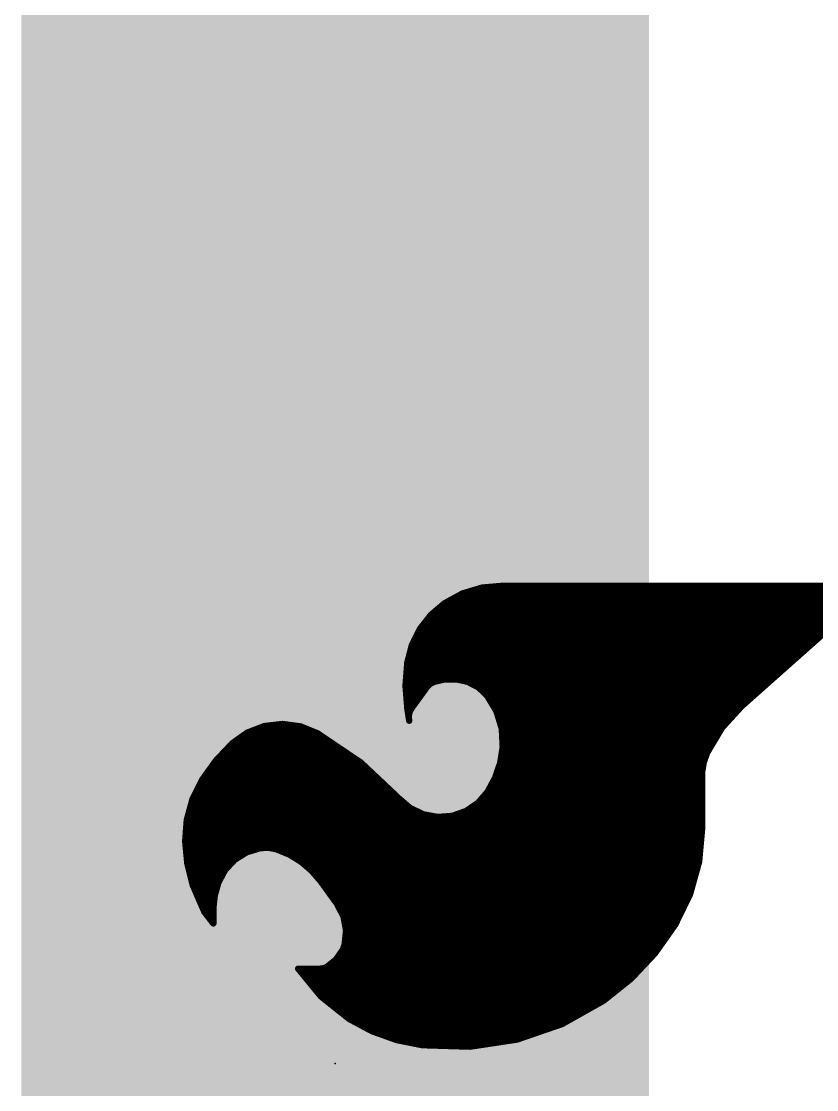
# Model space of a CAD drawing. Extents: x -36 to 72, y -18 to 26.
# Drawn here: x 6.35 to 9.569, y 12.594 to 16.917 of the extents above; entities that cross this region are included whole.
import ezdxf

# ---------------------------------------------------------------- set-up
doc = ezdxf.new("R2010")
doc.units = 0
for name, color, linetype in [('1', 12, 'CONTINUOUS'), ('22', 40, 'CONTINUOUS'), ('23', 53, 'CONTINUOUS')]:
    doc.layers.add(name, color=color, linetype=linetype)

msp = doc.modelspace()

# ---------------------------------------------------------------- linework, layer by layer
at = {"layer": '1', "const_width": 2.54}
msp.add_lwpolyline([(7.62, 19.2659), (7.62, 6.1341)], dxfattribs=at)
at = {"layer": '22', "const_width": 0.0254}
for points in [[(8.062, 14.5618), (8.1352, 14.6019)], [(8.1352, 14.6019), (8.2151, 14.6259)], [(8.1455, 14.605), (9.7832, 14.605)], [(8.2151, 14.6259), (8.2982, 14.6329)], [(8.2683, 14.6304), (9.8118, 14.6304)], [(8.2982, 14.6329), (9.8146, 14.6329)], [(9.8146, 14.6329), (9.2659, 14.1453)], [(8.007, 14.5148), (8.062, 14.5618)], [(8.0945, 14.5796), (9.7546, 14.5796)], [(7.9626, 14.4578), (8.007, 14.5148)], [(8.0234, 14.5288), (9.6975, 14.5288)], [(8.0531, 14.5542), (9.726, 14.5542)], [(7.9783, 14.478), (9.6403, 14.478)], [(7.9981, 14.5034), (9.6689, 14.5034)], [(7.9305, 14.393), (7.9626, 14.4578)], [(7.9474, 14.4272), (9.5831, 14.4272)], [(7.96, 14.4526), (9.6117, 14.4526)], [(7.9121, 14.3231), (7.9305, 14.393)], [(7.9349, 14.4018), (9.5545, 14.4018)], [(7.9194, 14.351), (9.4974, 14.351)], [(7.9261, 14.3764), (9.526, 14.3764)], [(7.9047, 14.2291), (7.9121, 14.3231)], [(7.9103, 14.3002), (9.4402, 14.3002)], [(7.9128, 14.3256), (9.4688, 14.3256)], [(7.9083, 14.2748), (9.4116, 14.2748)], [(8.0658, 14.2542), (8.0213, 14.2443)], [(8.1114, 14.2542), (8.0658, 14.2542)], [(8.1559, 14.2443), (8.1114, 14.2542)], [(7.9121, 14.1351), (7.9047, 14.2291)], [(7.9052, 14.224), (7.9932, 14.224)], [(7.9063, 14.2494), (8.0442, 14.2494)], [(7.9908, 14.2215), (7.9299, 14.1376)], [(8.0042, 14.2353), (7.9908, 14.2215)], [(8.0213, 14.2443), (8.0042, 14.2353)], [(8.133, 14.2494), (9.383, 14.2494)], [(8.1994, 14.2221), (8.1559, 14.2443)], [(8.1956, 14.224), (9.3545, 14.224)], [(8.2347, 14.1884), (8.1994, 14.2221)], [(7.9071, 14.1986), (7.9742, 14.1986)], [(7.9091, 14.1732), (7.9557, 14.1732)], [(8.224, 14.1986), (9.3259, 14.1986)], [(8.2729, 14.125), (8.2347, 14.1884)], [(8.2439, 14.1732), (9.2973, 14.1732)], [(7.9111, 14.1478), (7.9373, 14.1478)], [(7.9197, 14.0868), (7.9121, 14.1351)], [(7.9299, 14.1376), (7.9215, 14.1219)], [(8.2592, 14.1478), (9.2687, 14.1478)], [(8.2945, 14.0542), (8.2729, 14.125)], [(9.2659, 14.1453), (9.1864, 14.0585)], [(7.9141, 14.1224), (7.9217, 14.1224)], [(7.9215, 14.1219), (7.918, 14.1045)], [(7.918, 14.1045), (7.9197, 14.0868)], [(7.9181, 14.097), (7.9187, 14.097)], [(8.2737, 14.1224), (9.2449, 14.1224)], [(8.2815, 14.097), (9.2217, 14.097)], [(7.2034, 13.9954), (7.2638, 14.0385)], [(7.2638, 14.0385), (7.333, 14.0653)], [(7.2836, 14.0462), (7.5238, 14.0462)], [(7.333, 14.0653), (7.4067, 14.0739)], [(7.3868, 14.0716), (7.4238, 14.0716)], [(7.4067, 14.0739), (7.4802, 14.064)], [(7.4802, 14.064), (7.5489, 14.036)], [(8.2892, 14.0716), (9.1984, 14.0716)], [(8.2982, 13.9802), (8.2945, 14.0542)], [(8.2949, 14.0462), (9.1791, 14.0462)], [(9.1864, 14.0585), (9.1262, 13.9573)], [(7.1375, 13.9258), (7.2034, 13.9954)], [(7.2034, 13.9954), (7.6091, 13.9954)], [(7.2389, 14.0208), (7.5714, 14.0208)], [(7.5489, 14.036), (7.7247, 13.9174)], [(8.2962, 14.0208), (9.164, 14.0208)], [(8.2974, 13.9954), (9.1489, 13.9954)], [(7.1794, 13.97), (7.6467, 13.97)], [(8.2881, 13.9169), (8.2982, 13.9802)], [(8.2966, 13.97), (9.1338, 13.97)], [(9.1262, 13.9573), (9.1127, 13.9201)], [(7.0815, 13.8481), (7.1375, 13.9258)], [(7.1328, 13.9192), (7.722, 13.9192)], [(7.1553, 13.9446), (7.6844, 13.9446)], [(7.7247, 13.9174), (7.8791, 13.7719)], [(8.2676, 13.8562), (8.2881, 13.9169)], [(8.2885, 13.9192), (9.1126, 13.9192)], [(8.2925, 13.9446), (9.1216, 13.9446)], [(9.1127, 13.9201), (9.1059, 13.8811)], [(7.0961, 13.8684), (7.7767, 13.8684)], [(7.1145, 13.8938), (7.7498, 13.8938)], [(8.2717, 13.8684), (9.1059, 13.8684)], [(8.2803, 13.8938), (9.1081, 13.8938)], [(9.1059, 13.8811), (9.1059, 13.6525)], [(7.0427, 13.7701), (7.0815, 13.8481)], [(7.079, 13.843), (7.8037, 13.843)], [(8.2372, 13.7998), (8.2676, 13.8562)], [(8.2605, 13.843), (9.1059, 13.843)], [(7.0537, 13.7922), (7.8576, 13.7922)], [(7.0663, 13.8176), (7.8306, 13.8176)], [(8.1987, 13.755), (8.2372, 13.7998)], [(8.2307, 13.7922), (9.1059, 13.7922)], [(8.2468, 13.8176), (9.1059, 13.8176)], [(7.0195, 13.6861), (7.0427, 13.7701)], [(7.0348, 13.7414), (7.9149, 13.7414)], [(7.0418, 13.7668), (7.8851, 13.7668)], [(7.8791, 13.7719), (7.924, 13.7336)], [(8.15, 13.7216), (8.1987, 13.755)], [(8.1789, 13.7414), (9.1059, 13.7414)], [(8.2089, 13.7668), (9.1059, 13.7668)], [(7.0278, 13.716), (7.9609, 13.716)], [(7.924, 13.7336), (7.9774, 13.7081)], [(7.9774, 13.7081), (8.0354, 13.6974)], [(8.0354, 13.6974), (8.0943, 13.702)], [(8.0943, 13.702), (8.15, 13.7216)], [(8.1341, 13.716), (9.1059, 13.716)], [(7.0129, 13.5992), (7.0195, 13.6861)], [(7.0179, 13.6652), (9.1059, 13.6652)], [(7.0208, 13.6906), (9.1059, 13.6906)], [(9.1059, 13.6525), (9.0935, 13.5162)], [(7.0141, 13.6144), (9.1024, 13.6144)], [(7.016, 13.6398), (9.1047, 13.6398)], [(7.0215, 13.5091), (7.0129, 13.5992)], [(7.0139, 13.589), (9.1001, 13.589)], [(7.0163, 13.5636), (7.2925, 13.5636)], [(7.3177, 13.5712), (7.2627, 13.5546)], [(7.3511, 13.5726), (7.3177, 13.5712)], [(7.3838, 13.5661), (7.3511, 13.5726)], [(7.4353, 13.5446), (7.3838, 13.5661)], [(7.3898, 13.5636), (9.0978, 13.5636)], [(7.0187, 13.5382), (7.2363, 13.5382)], [(7.2138, 13.5243), (7.1746, 13.4823)], [(7.2627, 13.5546), (7.2138, 13.5243)], [(7.4828, 13.5153), (7.4353, 13.5446)], [(7.4457, 13.5382), (9.0955, 13.5382)], [(7.0211, 13.5128), (7.2031, 13.5128)], [(7.0434, 13.4214), (7.0215, 13.5091)], [(7.0269, 13.4874), (7.1794, 13.4874)], [(7.1746, 13.4823), (7.1476, 13.4315)], [(7.5252, 13.479), (7.4828, 13.5153)], [(7.4857, 13.5128), (9.0926, 13.5128)], [(7.5154, 13.4874), (9.0855, 13.4874)], [(7.5616, 13.4366), (7.5252, 13.479)], [(9.0935, 13.5162), (9.0567, 13.3843)], [(7.0332, 13.462), (7.1638, 13.462)], [(7.0396, 13.4366), (7.1503, 13.4366)], [(7.5398, 13.462), (9.0784, 13.462)], [(7.6276, 13.3452), (7.5616, 13.4366)], [(7.5616, 13.4366), (9.0713, 13.4366)], [(7.0536, 13.3985), (7.0434, 13.4214)], [(7.0479, 13.4112), (7.1419, 13.4112)], [(7.0688, 13.3629), (7.0536, 13.3985)], [(7.1476, 13.4315), (7.1331, 13.3803)], [(7.5799, 13.4112), (9.0642, 13.4112)], [(7.059, 13.3858), (7.1347, 13.3858)], [(7.0909, 13.3125), (7.0688, 13.3629)], [(7.0699, 13.3604), (7.1309, 13.3604)], [(7.1331, 13.3803), (7.1272, 13.3274)], [(7.5983, 13.3858), (9.0571, 13.3858)], [(7.6166, 13.3604), (9.045, 13.3604)], [(9.0567, 13.3843), (8.9967, 13.2613)], [(7.081, 13.335), (7.1281, 13.335)], [(7.1247, 13.269), (7.0909, 13.3125)], [(7.0931, 13.3096), (7.1272, 13.3096)], [(7.1272, 13.3274), (7.1272, 13.2664)], [(7.6538, 13.2939), (7.6276, 13.3452)], [(7.6328, 13.335), (9.0326, 13.335)], [(7.6458, 13.3096), (9.0203, 13.3096)], [(7.1129, 13.2842), (7.1272, 13.2842)], [(7.1272, 13.2665), (7.1247, 13.269)], [(7.1272, 13.2664), (7.1272, 13.2665)], [(7.6642, 13.2373), (7.6538, 13.2939)], [(7.6556, 13.2842), (9.0079, 13.2842)], [(8.9967, 13.2613), (8.915, 13.1456)], [(7.6581, 13.1801), (7.6642, 13.2373)], [(7.6603, 13.2588), (8.9949, 13.2588)], [(7.6638, 13.2334), (8.977, 13.2334)], [(7.6505, 13.1597), (7.6581, 13.1801)], [(7.6584, 13.1826), (8.9411, 13.1826)], [(7.6611, 13.208), (8.9591, 13.208)], [(7.6237, 13.1209), (7.6505, 13.1597)], [(7.6312, 13.1318), (8.902, 13.1318)], [(7.6488, 13.1572), (8.9232, 13.1572)], [(8.915, 13.1456), (8.8178, 13.0424)], [(7.5735, 13.0855), (7.587, 13.0912)], [(7.587, 13.0912), (7.6237, 13.1209)], [(7.6058, 13.1064), (8.8781, 13.1064)], [(7.5622, 12.9709), (7.4701, 13.0835)], [(7.4701, 13.0835), (7.559, 13.0835)], [(7.4721, 13.081), (8.8541, 13.081)], [(7.4929, 13.0556), (8.8302, 13.0556)], [(7.559, 13.0835), (7.5735, 13.0855)], [(7.5137, 13.0302), (8.8025, 13.0302)], [(7.5345, 13.0048), (8.7707, 13.0048)], [(8.8178, 13.0424), (8.7071, 12.954)], [(7.5553, 12.9794), (8.7389, 12.9794)], [(7.6759, 12.8803), (7.5622, 12.9709)], [(7.5834, 12.954), (8.7071, 12.954)], [(7.6153, 12.9286), (8.662, 12.9286)], [(8.7071, 12.954), (8.539, 12.8593)], [(7.6472, 12.9032), (8.6169, 12.9032)], [(7.7693, 12.8302), (7.6759, 12.8803)], [(7.6806, 12.8778), (8.5718, 12.8778)], [(7.7279, 12.8524), (8.5189, 12.8524)], [(7.8691, 12.7944), (7.7693, 12.8302)], [(7.7781, 12.827), (8.4451, 12.827)], [(8.539, 12.8593), (8.3566, 12.7965)], [(7.8489, 12.8016), (8.3714, 12.8016)], [(7.9731, 12.7737), (7.8691, 12.7944)], [(8.3566, 12.7965), (8.1659, 12.7677)], [(7.9605, 12.7762), (8.2223, 12.7762)], [(8.1659, 12.7677), (7.9731, 12.7737)]]:
    msp.add_lwpolyline(points, dxfattribs=at)
at = {"layer": '22', "const_width": 0.0127}
for points in [[(8.1333, 14.608, 1), (8.137, 14.5958)], [(8.1382, 14.5963, 1), (8.1321, 14.6075)], [(8.1455, 14.6113, 1), (8.1455, 14.5987)], [(8.2145, 14.6323, 1), (8.2156, 14.6196)], [(8.2169, 14.6199, 1), (8.2132, 14.632)], [(8.2683, 14.6367, 1), (8.2683, 14.6241)], [(8.2982, 14.6393, 1), (8.2982, 14.6266)], [(8.2987, 14.6266, 1), (8.2977, 14.6392)], [(8.0589, 14.5674, 1), (8.0651, 14.5562)], [(8.0661, 14.557, 1), (8.0579, 14.5666)], [(8.0945, 14.586, 1), (8.0945, 14.5733)], [(8.0029, 14.5197, 1), (8.0111, 14.51)], [(8.012, 14.5109, 1), (8.002, 14.5187)], [(8.0234, 14.5351, 1), (8.0234, 14.5225)], [(8.0531, 14.5606, 1), (8.0531, 14.5479)], [(7.9783, 14.4844, 1), (7.9783, 14.4717)], [(7.9981, 14.5098, 1), (7.9981, 14.4971)], [(7.9474, 14.4336, 1), (7.9474, 14.4209)], [(7.96, 14.4589, 1), (7.96, 14.4463)], [(7.9576, 14.4617, 1), (7.9676, 14.4539)], [(7.9683, 14.455, 1), (7.9569, 14.4606)], [(7.9248, 14.3958, 1), (7.9362, 14.3902)], [(7.9367, 14.3914, 1), (7.9244, 14.3946)], [(7.9349, 14.4082, 1), (7.9349, 14.3955)], [(9.5545, 14.3955, 1), (9.5545, 14.4082)], [(7.9194, 14.3574, 1), (7.9194, 14.3447)], [(7.9261, 14.3827, 1), (7.9261, 14.3701)], [(9.4974, 14.3447, 1), (9.4974, 14.3574)], [(9.526, 14.3701, 1), (9.526, 14.3827)], [(7.9103, 14.3065, 1), (7.9103, 14.2939)], [(7.9184, 14.3226, 1), (7.9058, 14.3236)], [(7.906, 14.3247, 1), (7.9182, 14.3215)], [(7.9128, 14.332, 1), (7.9128, 14.3193)], [(9.4402, 14.2939, 1), (9.4402, 14.3065)], [(9.4688, 14.3193, 1), (9.4688, 14.332)], [(7.9083, 14.2812, 1), (7.9083, 14.2685)], [(8.0658, 14.2606, 1), (8.0658, 14.2479)], [(8.0672, 14.248, 1), (8.0644, 14.2604)], [(8.1128, 14.2604, 1), (8.11, 14.248)], [(8.1114, 14.2479, 1), (8.1114, 14.2606)], [(9.4116, 14.2685, 1), (9.4116, 14.2812)], [(7.9111, 14.2296, 1), (7.8984, 14.2286)], [(7.8984, 14.2296, 1), (7.9111, 14.2286)], [(7.9052, 14.2303, 1), (7.9052, 14.2177)], [(7.9063, 14.2558, 1), (7.9063, 14.2431)], [(7.9863, 14.2259, 1), (7.9953, 14.2171)], [(7.9959, 14.2178, 1), (7.9857, 14.2252)], [(7.9932, 14.2177, 1), (7.9932, 14.2303)], [(8.0013, 14.2409, 1), (8.0072, 14.2297)], [(8.0088, 14.2309, 1), (7.9997, 14.2397)], [(8.0199, 14.2505, 1), (8.0227, 14.2381)], [(8.0243, 14.2387, 1), (8.0183, 14.2499)], [(8.0442, 14.2431, 1), (8.0442, 14.2558)], [(8.133, 14.2558, 1), (8.133, 14.2431)], [(8.1588, 14.25, 1), (8.153, 14.2386)], [(8.1545, 14.2381, 1), (8.1573, 14.2505)], [(8.1956, 14.2303, 1), (8.1956, 14.2177)], [(8.2037, 14.2267, 1), (8.195, 14.2175)], [(8.1965, 14.2164, 1), (8.2022, 14.2277)], [(9.3545, 14.2177, 1), (9.3545, 14.2303)], [(9.383, 14.2431, 1), (9.383, 14.2558)], [(7.9071, 14.205, 1), (7.9071, 14.1923)], [(7.9091, 14.1796, 1), (7.9091, 14.1669)], [(7.9557, 14.1669, 1), (7.9557, 14.1796)], [(7.9742, 14.1923, 1), (7.9742, 14.205)], [(8.224, 14.205, 1), (8.224, 14.1923)], [(8.2401, 14.1917, 1), (8.2293, 14.1851)], [(8.2303, 14.1838, 1), (8.2391, 14.193)], [(8.2439, 14.1796, 1), (8.2439, 14.1669)], [(9.2973, 14.1669, 1), (9.2973, 14.1796)], [(9.3259, 14.1923, 1), (9.3259, 14.205)], [(7.9111, 14.1541, 1), (7.9111, 14.1415)], [(7.9184, 14.1361, 1), (7.9058, 14.1341)], [(7.9058, 14.1346, 1), (7.9184, 14.1356)], [(7.9248, 14.1413, 1), (7.935, 14.1339)], [(7.9355, 14.1346, 1), (7.9243, 14.1406)], [(7.9373, 14.1415, 1), (7.9373, 14.1541)], [(8.2592, 14.1541, 1), (8.2592, 14.1415)], [(8.279, 14.1268, 1), (8.2668, 14.1231)], [(9.2617, 14.15, 1), (9.2701, 14.1406)], [(9.2706, 14.141, 1), (9.2612, 14.1496)], [(9.2687, 14.1415, 1), (9.2687, 14.1541)], [(7.9141, 14.1288, 1), (7.9141, 14.1161)], [(7.9243, 14.1051, 1), (7.9117, 14.1039)], [(7.9118, 14.1058, 1), (7.9242, 14.1032)], [(7.9181, 14.1034, 1), (7.9181, 14.0907)], [(7.9134, 14.0858, 1), (7.926, 14.0878)], [(7.9134, 14.0862, 1), (7.926, 14.0874)], [(7.9159, 14.1249, 1), (7.9271, 14.1189)], [(7.9277, 14.1207, 1), (7.9153, 14.1232)], [(7.9187, 14.0907, 1), (7.9187, 14.1034)], [(7.9217, 14.1161, 1), (7.9217, 14.1288)], [(8.2737, 14.1288, 1), (8.2737, 14.1161)], [(8.2675, 14.1217, 1), (8.2784, 14.1283)], [(8.2815, 14.1034, 1), (8.2815, 14.0907)], [(9.2217, 14.0907, 1), (9.2217, 14.1034)], [(9.2449, 14.1161, 1), (9.2449, 14.1288)], [(7.2615, 14.0445, 1), (7.2661, 14.0326)], [(7.2675, 14.0334, 1), (7.2601, 14.0437)], [(7.2836, 14.0526, 1), (7.2836, 14.0399)], [(7.3322, 14.0716, 1), (7.3337, 14.059)], [(7.3353, 14.0593, 1), (7.3307, 14.0712)], [(7.3868, 14.0779, 1), (7.3868, 14.0653)], [(7.4075, 14.0802, 1), (7.4058, 14.0676)], [(7.4074, 14.0676, 1), (7.4059, 14.0802)], [(7.4238, 14.0653, 1), (7.4238, 14.0779)], [(7.4826, 14.0698, 1), (7.4778, 14.0581)], [(7.4793, 14.0577, 1), (7.481, 14.0703)], [(7.5238, 14.0399, 1), (7.5238, 14.0526)], [(8.2892, 14.0779, 1), (8.2892, 14.0653)], [(8.3009, 14.0545, 1), (8.2882, 14.0538)], [(8.2885, 14.0523, 1), (8.3006, 14.056)], [(8.2949, 14.0526, 1), (8.2949, 14.0399)], [(9.1791, 14.0399, 1), (9.1791, 14.0526)], [(9.1817, 14.0628, 1), (9.1911, 14.0542)], [(9.1918, 14.0552, 1), (9.1809, 14.0617)], [(9.1984, 14.0653, 1), (9.1984, 14.0779)], [(7.1997, 14.0006, 1), (7.2071, 13.9902)], [(7.2034, 14.0017, 1), (7.2034, 13.9891)], [(7.208, 13.991, 1), (7.1988, 13.9998)], [(7.2389, 14.0272, 1), (7.2389, 14.0145)], [(7.5525, 14.0413, 1), (7.5453, 14.0307)], [(7.5465, 14.0301, 1), (7.5513, 14.0419)], [(7.5714, 14.0145, 1), (7.5714, 14.0272)], [(7.6091, 13.9891, 1), (7.6091, 14.0017)], [(8.2962, 14.0272, 1), (8.2962, 14.0145)], [(8.2974, 14.0017, 1), (8.2974, 13.9891)], [(9.1489, 13.9891, 1), (9.1489, 14.0017)], [(9.164, 14.0145, 1), (9.164, 14.0272)], [(7.1794, 13.9764, 1), (7.1794, 13.9637)], [(7.6467, 13.9637, 1), (7.6467, 13.9764)], [(8.2966, 13.9764, 1), (8.2966, 13.9637)], [(8.3045, 13.9792, 1), (8.2919, 13.9812)], [(8.2919, 13.9799, 1), (8.3045, 13.9805)], [(9.1207, 13.9605, 1), (9.1317, 13.9541)], [(9.1322, 13.9551, 1), (9.1202, 13.9595)], [(9.1338, 13.9637, 1), (9.1338, 13.9764)], [(7.1328, 13.9255, 1), (7.1328, 13.9129)], [(7.1329, 13.9302, 1), (7.1422, 13.9214)], [(7.1427, 13.9221, 1), (7.1324, 13.9295)], [(7.1553, 13.951, 1), (7.1553, 13.9383)], [(7.6844, 13.9383, 1), (7.6844, 13.951)], [(7.7291, 13.922, 1), (7.7204, 13.9128)], [(7.7212, 13.9121, 1), (7.7283, 13.9226)], [(7.722, 13.9129, 1), (7.722, 13.9255)], [(8.2819, 13.9179, 1), (8.2944, 13.9159)], [(8.2941, 13.9149, 1), (8.2821, 13.9189)], [(8.2885, 13.9255, 1), (8.2885, 13.9129)], [(8.2925, 13.951, 1), (8.2925, 13.9383)], [(9.1068, 13.9222, 1), (9.1187, 13.9179)], [(9.119, 13.919, 1), (9.1065, 13.9212)], [(9.1126, 13.9129, 1), (9.1126, 13.9255)], [(9.1216, 13.9383, 1), (9.1216, 13.951)], [(7.0961, 13.8748, 1), (7.0961, 13.8621)], [(7.1145, 13.9002, 1), (7.1145, 13.8875)], [(7.7498, 13.8875, 1), (7.7498, 13.9002)], [(7.7767, 13.8621, 1), (7.7767, 13.8748)], [(8.2717, 13.8748, 1), (8.2717, 13.8621)], [(8.2803, 13.9002, 1), (8.2803, 13.8875)], [(9.0996, 13.8822, 1), (9.1122, 13.88)], [(9.1122, 13.8811, 1), (9.0996, 13.8811)], [(9.1059, 13.8621, 1), (9.1059, 13.8748)], [(9.1081, 13.8875, 1), (9.1081, 13.9002)], [(7.079, 13.8493, 1), (7.079, 13.8367)], [(7.0763, 13.8518, 1), (7.0867, 13.8444)], [(7.0872, 13.8453, 1), (7.0758, 13.8509)], [(7.8037, 13.8367, 1), (7.8037, 13.8493)], [(8.2605, 13.8493, 1), (8.2605, 13.8367)], [(8.2616, 13.8582, 1), (8.2736, 13.8542)], [(8.2732, 13.8532, 1), (8.262, 13.8592)], [(9.1059, 13.8367, 1), (9.1059, 13.8493)], [(7.0537, 13.7986, 1), (7.0537, 13.7859)], [(7.0663, 13.8239, 1), (7.0663, 13.8113)], [(7.8306, 13.8113, 1), (7.8306, 13.8239)], [(7.8576, 13.7859, 1), (7.8576, 13.7986)], [(8.2307, 13.7986, 1), (8.2307, 13.7859)], [(8.2316, 13.8028, 1), (8.2428, 13.7968)], [(8.242, 13.7957, 1), (8.2324, 13.8039)], [(8.2468, 13.8239, 1), (8.2468, 13.8113)], [(9.1059, 13.8113, 1), (9.1059, 13.8239)], [(9.1059, 13.7859, 1), (9.1059, 13.7986)], [(7.0348, 13.7477, 1), (7.0348, 13.7351)], [(7.0418, 13.7731, 1), (7.0418, 13.7605)], [(7.037, 13.7729, 1), (7.0484, 13.7673)], [(7.0488, 13.7684, 1), (7.0366, 13.7718)], [(7.8832, 13.7767, 1), (7.875, 13.7671)], [(7.8747, 13.7673, 1), (7.8835, 13.7765)], [(7.8851, 13.7605, 1), (7.8851, 13.7731)], [(7.9149, 13.7351, 1), (7.9149, 13.7477)], [(8.1789, 13.7477, 1), (8.1789, 13.7351)], [(8.1939, 13.7591, 1), (8.2036, 13.7508)], [(8.2023, 13.7497, 1), (8.1952, 13.7602)], [(8.2089, 13.7731, 1), (8.2089, 13.7605)], [(9.1059, 13.7605, 1), (9.1059, 13.7731)], [(9.1059, 13.7351, 1), (9.1059, 13.7477)], [(7.0278, 13.7224, 1), (7.0278, 13.7097)], [(7.9268, 13.7393, 1), (7.9213, 13.7278)], [(7.9199, 13.7287, 1), (7.9282, 13.7384)], [(7.9609, 13.7097, 1), (7.9609, 13.7224)], [(7.9785, 13.7144, 1), (7.9762, 13.7019)], [(7.9746, 13.7024, 1), (7.9801, 13.7139)], [(8.0349, 13.7037, 1), (8.0359, 13.691)], [(8.0343, 13.6911, 1), (8.0366, 13.7036)], [(8.0922, 13.7079, 1), (8.0964, 13.696)], [(8.0948, 13.6956, 1), (8.0938, 13.7083)], [(8.1341, 13.7224, 1), (8.1341, 13.7097)], [(8.1464, 13.7268, 1), (8.1536, 13.7164)], [(8.1521, 13.7156, 1), (8.1479, 13.7276)], [(9.1059, 13.7097, 1), (9.1059, 13.7224)], [(7.0179, 13.6715, 1), (7.0179, 13.6589)], [(7.0134, 13.6878, 1), (7.0256, 13.6844)], [(7.0259, 13.6856, 1), (7.0132, 13.6866)], [(7.0208, 13.6969, 1), (7.0208, 13.6843)], [(9.1122, 13.6519, 1), (9.0996, 13.6531)], [(9.1059, 13.6843, 1), (9.1059, 13.6969)], [(9.1059, 13.6589, 1), (9.1059, 13.6715)], [(7.0141, 13.6207, 1), (7.0141, 13.6081)], [(7.016, 13.6462, 1), (7.016, 13.6335)], [(9.0996, 13.6525, 1), (9.1122, 13.6525)], [(9.1024, 13.6081, 1), (9.1024, 13.6207)], [(9.1047, 13.6335, 1), (9.1047, 13.6462)], [(7.0192, 13.5998, 1), (7.0066, 13.5986)], [(7.0066, 13.5997, 1), (7.0192, 13.5987)], [(7.0139, 13.5953, 1), (7.0139, 13.5827)], [(7.0163, 13.57, 1), (7.0163, 13.5573)], [(7.2925, 13.5573, 1), (7.2925, 13.57)], [(7.3174, 13.5775, 1), (7.318, 13.5649)], [(7.3195, 13.5651, 1), (7.3159, 13.5773)], [(7.3523, 13.5788, 1), (7.3498, 13.5664)], [(7.3513, 13.5663, 1), (7.3508, 13.579)], [(7.3862, 13.572, 1), (7.3814, 13.5602)], [(7.3826, 13.5599, 1), (7.385, 13.5723)], [(7.3898, 13.57, 1), (7.3898, 13.5573)], [(9.0978, 13.5573, 1), (9.0978, 13.57)], [(9.1001, 13.5827, 1), (9.1001, 13.5953)], [(7.0187, 13.5445, 1), (7.0187, 13.5319)], [(7.2105, 13.5296, 1), (7.2172, 13.5189)], [(7.2185, 13.5199, 1), (7.2092, 13.5286)], [(7.2363, 13.5319, 1), (7.2363, 13.5445)], [(7.2608, 13.5607, 1), (7.2645, 13.5485)], [(7.266, 13.5492, 1), (7.2593, 13.56)], [(7.4386, 13.55, 1), (7.432, 13.5392)], [(7.4329, 13.5388, 1), (7.4378, 13.5505)], [(7.4457, 13.5445, 1), (7.4457, 13.5319)], [(9.0955, 13.5319, 1), (9.0955, 13.5445)], [(7.0211, 13.5191, 1), (7.0211, 13.5065)], [(7.0276, 13.5107, 1), (7.0153, 13.5076)], [(7.0151, 13.5085, 1), (7.0278, 13.5098)], [(7.0269, 13.4938, 1), (7.0269, 13.4811)], [(7.1699, 13.4866, 1), (7.1792, 13.4779)], [(7.1802, 13.4793, 1), (7.169, 13.4852)], [(7.1794, 13.4811, 1), (7.1794, 13.4938)], [(7.2031, 13.5065, 1), (7.2031, 13.5191)], [(7.4869, 13.5201, 1), (7.4787, 13.5105)], [(7.4857, 13.5191, 1), (7.4857, 13.5065)], [(7.4795, 13.5099, 1), (7.4861, 13.5207)], [(7.5154, 13.4938, 1), (7.5154, 13.4811)], [(7.53, 13.4831, 1), (7.5204, 13.4748)], [(7.5211, 13.4741, 1), (7.5293, 13.4838)], [(9.0855, 13.4811, 1), (9.0855, 13.4938)], [(9.0872, 13.5168, 1), (9.0998, 13.5156)], [(9.0996, 13.5145, 1), (9.0874, 13.5179)], [(9.0926, 13.5065, 1), (9.0926, 13.5191)], [(7.0332, 13.4684, 1), (7.0332, 13.4557)], [(7.0396, 13.4429, 1), (7.0396, 13.4303)], [(7.1503, 13.4303, 1), (7.1503, 13.4429)], [(7.1638, 13.4557, 1), (7.1638, 13.4684)], [(7.5398, 13.4684, 1), (7.5398, 13.4557)], [(7.5667, 13.4403, 1), (7.5565, 13.4329)], [(7.5616, 13.4429, 1), (7.5616, 13.4303)], [(7.5568, 13.4325, 1), (7.5664, 13.4407)], [(9.0713, 13.4303, 1), (9.0713, 13.4429)], [(9.0784, 13.4557, 1), (9.0784, 13.4684)], [(7.0492, 13.424, 1), (7.0376, 13.4188)], [(7.0372, 13.4199, 1), (7.0496, 13.4229)], [(7.0479, 13.4176, 1), (7.0479, 13.4049)], [(7.0594, 13.401, 1), (7.0478, 13.396)], [(7.0478, 13.3959, 1), (7.0594, 13.4011)], [(7.142, 13.4345, 1), (7.1532, 13.4285)], [(7.1537, 13.4298, 1), (7.1415, 13.4332)], [(7.1419, 13.4049, 1), (7.1419, 13.4176)], [(7.5799, 13.4176, 1), (7.5799, 13.4049)], [(9.0642, 13.4049, 1), (9.0642, 13.4176)], [(7.059, 13.3922, 1), (7.059, 13.3795)], [(7.0746, 13.3654, 1), (7.063, 13.3604)], [(7.063, 13.3604, 1), (7.0746, 13.3654)], [(7.0699, 13.3667, 1), (7.0699, 13.3541)], [(7.1394, 13.3796, 1), (7.1268, 13.381)], [(7.127, 13.382, 1), (7.1392, 13.3786)], [(7.1309, 13.3541, 1), (7.1309, 13.3667)], [(7.1347, 13.3795, 1), (7.1347, 13.3922)], [(7.5983, 13.3922, 1), (7.5983, 13.3795)], [(7.6166, 13.3667, 1), (7.6166, 13.3541)], [(9.045, 13.3541, 1), (9.045, 13.3667)], [(9.0506, 13.386, 1), (9.0628, 13.3826)], [(9.0624, 13.3816, 1), (9.051, 13.3871)], [(9.0571, 13.3795, 1), (9.0571, 13.3922)], [(7.081, 13.3414, 1), (7.081, 13.3287)], [(7.0959, 13.3164, 1), (7.0859, 13.3086)], [(7.0851, 13.3099, 1), (7.0967, 13.315)], [(7.0931, 13.316, 1), (7.0931, 13.3033)], [(7.1336, 13.3274, 1), (7.1208, 13.3274)], [(7.1209, 13.3281, 1), (7.1335, 13.3267)], [(7.1272, 13.3033, 1), (7.1272, 13.316)], [(7.1281, 13.3287, 1), (7.1281, 13.3414)], [(7.6333, 13.3481, 1), (7.6219, 13.3423)], [(7.6225, 13.3415, 1), (7.6327, 13.3489)], [(7.6328, 13.3414, 1), (7.6328, 13.3287)], [(7.6458, 13.316, 1), (7.6458, 13.3033)], [(9.0203, 13.3033, 1), (9.0203, 13.316)], [(9.0326, 13.3287, 1), (9.0326, 13.3414)], [(7.1129, 13.2905, 1), (7.1129, 13.2779)], [(7.1292, 13.2735, 1), (7.1202, 13.2645)], [(7.1197, 13.2651, 1), (7.1297, 13.2729)], [(7.1336, 13.2665, 1), (7.1208, 13.2665)], [(7.1208, 13.2664, 1), (7.1336, 13.2664)], [(7.1208, 13.2664, 1), (7.1336, 13.2664)], [(7.1227, 13.262, 1), (7.1317, 13.271)], [(7.1272, 13.2779, 1), (7.1272, 13.2905)], [(7.66, 13.2951, 1), (7.6475, 13.2928)], [(7.6481, 13.291, 1), (7.6594, 13.2968)], [(7.6556, 13.2905, 1), (7.6556, 13.2779)], [(9.0019, 13.2576, 1), (8.9915, 13.265)], [(9.0079, 13.2779, 1), (9.0079, 13.2905)], [(7.6603, 13.2652, 1), (7.6603, 13.2525)], [(7.6638, 13.2398, 1), (7.6638, 13.2271)], [(7.6706, 13.2367, 1), (7.6579, 13.238)], [(7.658, 13.2362, 1), (7.6705, 13.2385)], [(8.977, 13.2271, 1), (8.977, 13.2398)], [(8.991, 13.2641, 1), (9.0024, 13.2585)], [(8.9949, 13.2525, 1), (8.9949, 13.2652)], [(7.6518, 13.1808, 1), (7.6644, 13.1794)], [(7.6584, 13.189, 1), (7.6584, 13.1763)], [(7.6641, 13.1779, 1), (7.6521, 13.1823)], [(7.6611, 13.2143, 1), (7.6611, 13.2017)], [(8.9411, 13.1763, 1), (8.9411, 13.189)], [(8.9591, 13.2017, 1), (8.9591, 13.2143)], [(7.6312, 13.1381, 1), (7.6312, 13.1255)], [(7.6488, 13.1636, 1), (7.6488, 13.1509)], [(7.6445, 13.1619, 1), (7.6565, 13.1575)], [(7.6557, 13.1561, 1), (7.6453, 13.1633)], [(8.902, 13.1255, 1), (8.902, 13.1381)], [(8.9098, 13.1492, 1), (8.9202, 13.1419)], [(8.9196, 13.1412, 1), (8.9103, 13.1499)], [(8.9232, 13.1509, 1), (8.9232, 13.1636)], [(7.583, 13.0961, 1), (7.591, 13.0863)], [(7.5895, 13.0854, 1), (7.5845, 13.097)], [(7.6058, 13.1128, 1), (7.6058, 13.1001)], [(7.6185, 13.1245, 1), (7.6289, 13.1173)], [(7.6277, 13.1159, 1), (7.6197, 13.1258)], [(8.8781, 13.1001, 1), (8.8781, 13.1128)], [(7.475, 13.0875, 1), (7.4652, 13.0795)], [(7.4701, 13.0899, 1), (7.4701, 13.0772)], [(7.4721, 13.0874, 1), (7.4721, 13.0747)], [(7.4929, 13.0619, 1), (7.4929, 13.0493)], [(7.5581, 13.0898, 1), (7.5599, 13.0772)], [(7.559, 13.0772, 1), (7.559, 13.0899)], [(7.571, 13.0913, 1), (7.576, 13.0796)], [(7.5744, 13.0792, 1), (7.5727, 13.0918)], [(8.8302, 13.0493, 1), (8.8302, 13.0619)], [(8.8541, 13.0747, 1), (8.8541, 13.0874)], [(7.5137, 13.0366, 1), (7.5137, 13.0239)], [(7.5345, 13.0112, 1), (7.5345, 12.9985)], [(8.7707, 12.9985, 1), (8.7707, 13.0112)], [(8.8025, 13.0239, 1), (8.8025, 13.0366)], [(8.8132, 13.0468, 1), (8.8224, 13.0381)], [(8.8218, 13.0375, 1), (8.8138, 13.0474)], [(7.5553, 12.9857, 1), (7.5553, 12.9731)], [(7.5661, 12.9759, 1), (7.5582, 12.966)], [(7.5573, 12.9669, 1), (7.5671, 12.975)], [(8.7389, 12.9731, 1), (8.7389, 12.9857)], [(7.5834, 12.9604, 1), (7.5834, 12.9477)], [(7.6153, 12.935, 1), (7.6153, 12.9223)], [(8.662, 12.9223, 1), (8.662, 12.935)], [(8.7031, 12.959, 1), (8.7111, 12.949)], [(8.7102, 12.9485, 1), (8.704, 12.9595)], [(8.7071, 12.9477, 1), (8.7071, 12.9604)], [(7.6472, 12.9095, 1), (7.6472, 12.8969)], [(7.6789, 12.8859, 1), (7.6729, 12.8747)], [(7.6719, 12.8753, 1), (7.6799, 12.8853)], [(7.6806, 12.8841, 1), (7.6806, 12.8715)], [(8.5718, 12.8715, 1), (8.5718, 12.8841)], [(8.6169, 12.8969, 1), (8.6169, 12.9095)], [(7.7279, 12.8588, 1), (7.7279, 12.8461)], [(7.7715, 12.8361, 1), (7.7672, 12.8242)], [(7.7663, 12.8246, 1), (7.7723, 12.8358)], [(7.7781, 12.8333, 1), (7.7781, 12.8207)], [(8.4451, 12.8207, 1), (8.4451, 12.8333)], [(8.5189, 12.8461, 1), (8.5189, 12.8588)], [(8.5359, 12.8649, 1), (8.5421, 12.8538)], [(8.5411, 12.8533, 1), (8.537, 12.8653)], [(7.8489, 12.8079, 1), (7.8489, 12.7953)], [(7.8704, 12.8006, 1), (7.8679, 12.7881)], [(7.867, 12.7884, 1), (7.8713, 12.8003)], [(8.3546, 12.8025, 1), (8.3587, 12.7905)], [(8.3576, 12.7902, 1), (8.3557, 12.8028)], [(8.3714, 12.7953, 1), (8.3714, 12.8079)], [(7.9605, 12.7826, 1), (7.9605, 12.7699)], [(7.9733, 12.78, 1), (7.9729, 12.7674)], [(7.9719, 12.7675, 1), (7.9743, 12.7799)], [(8.165, 12.7739, 1), (8.1669, 12.7614)], [(8.1657, 12.7613, 1), (8.1661, 12.774)], [(8.2223, 12.7699, 1), (8.2223, 12.7826)]]:
    msp.add_lwpolyline(points, format="xyb", dxfattribs=at)
at = {"layer": '23'}
msp.add_point((7.62, 12.7), dxfattribs=at)

doc.saveas('drawing.dxf')
